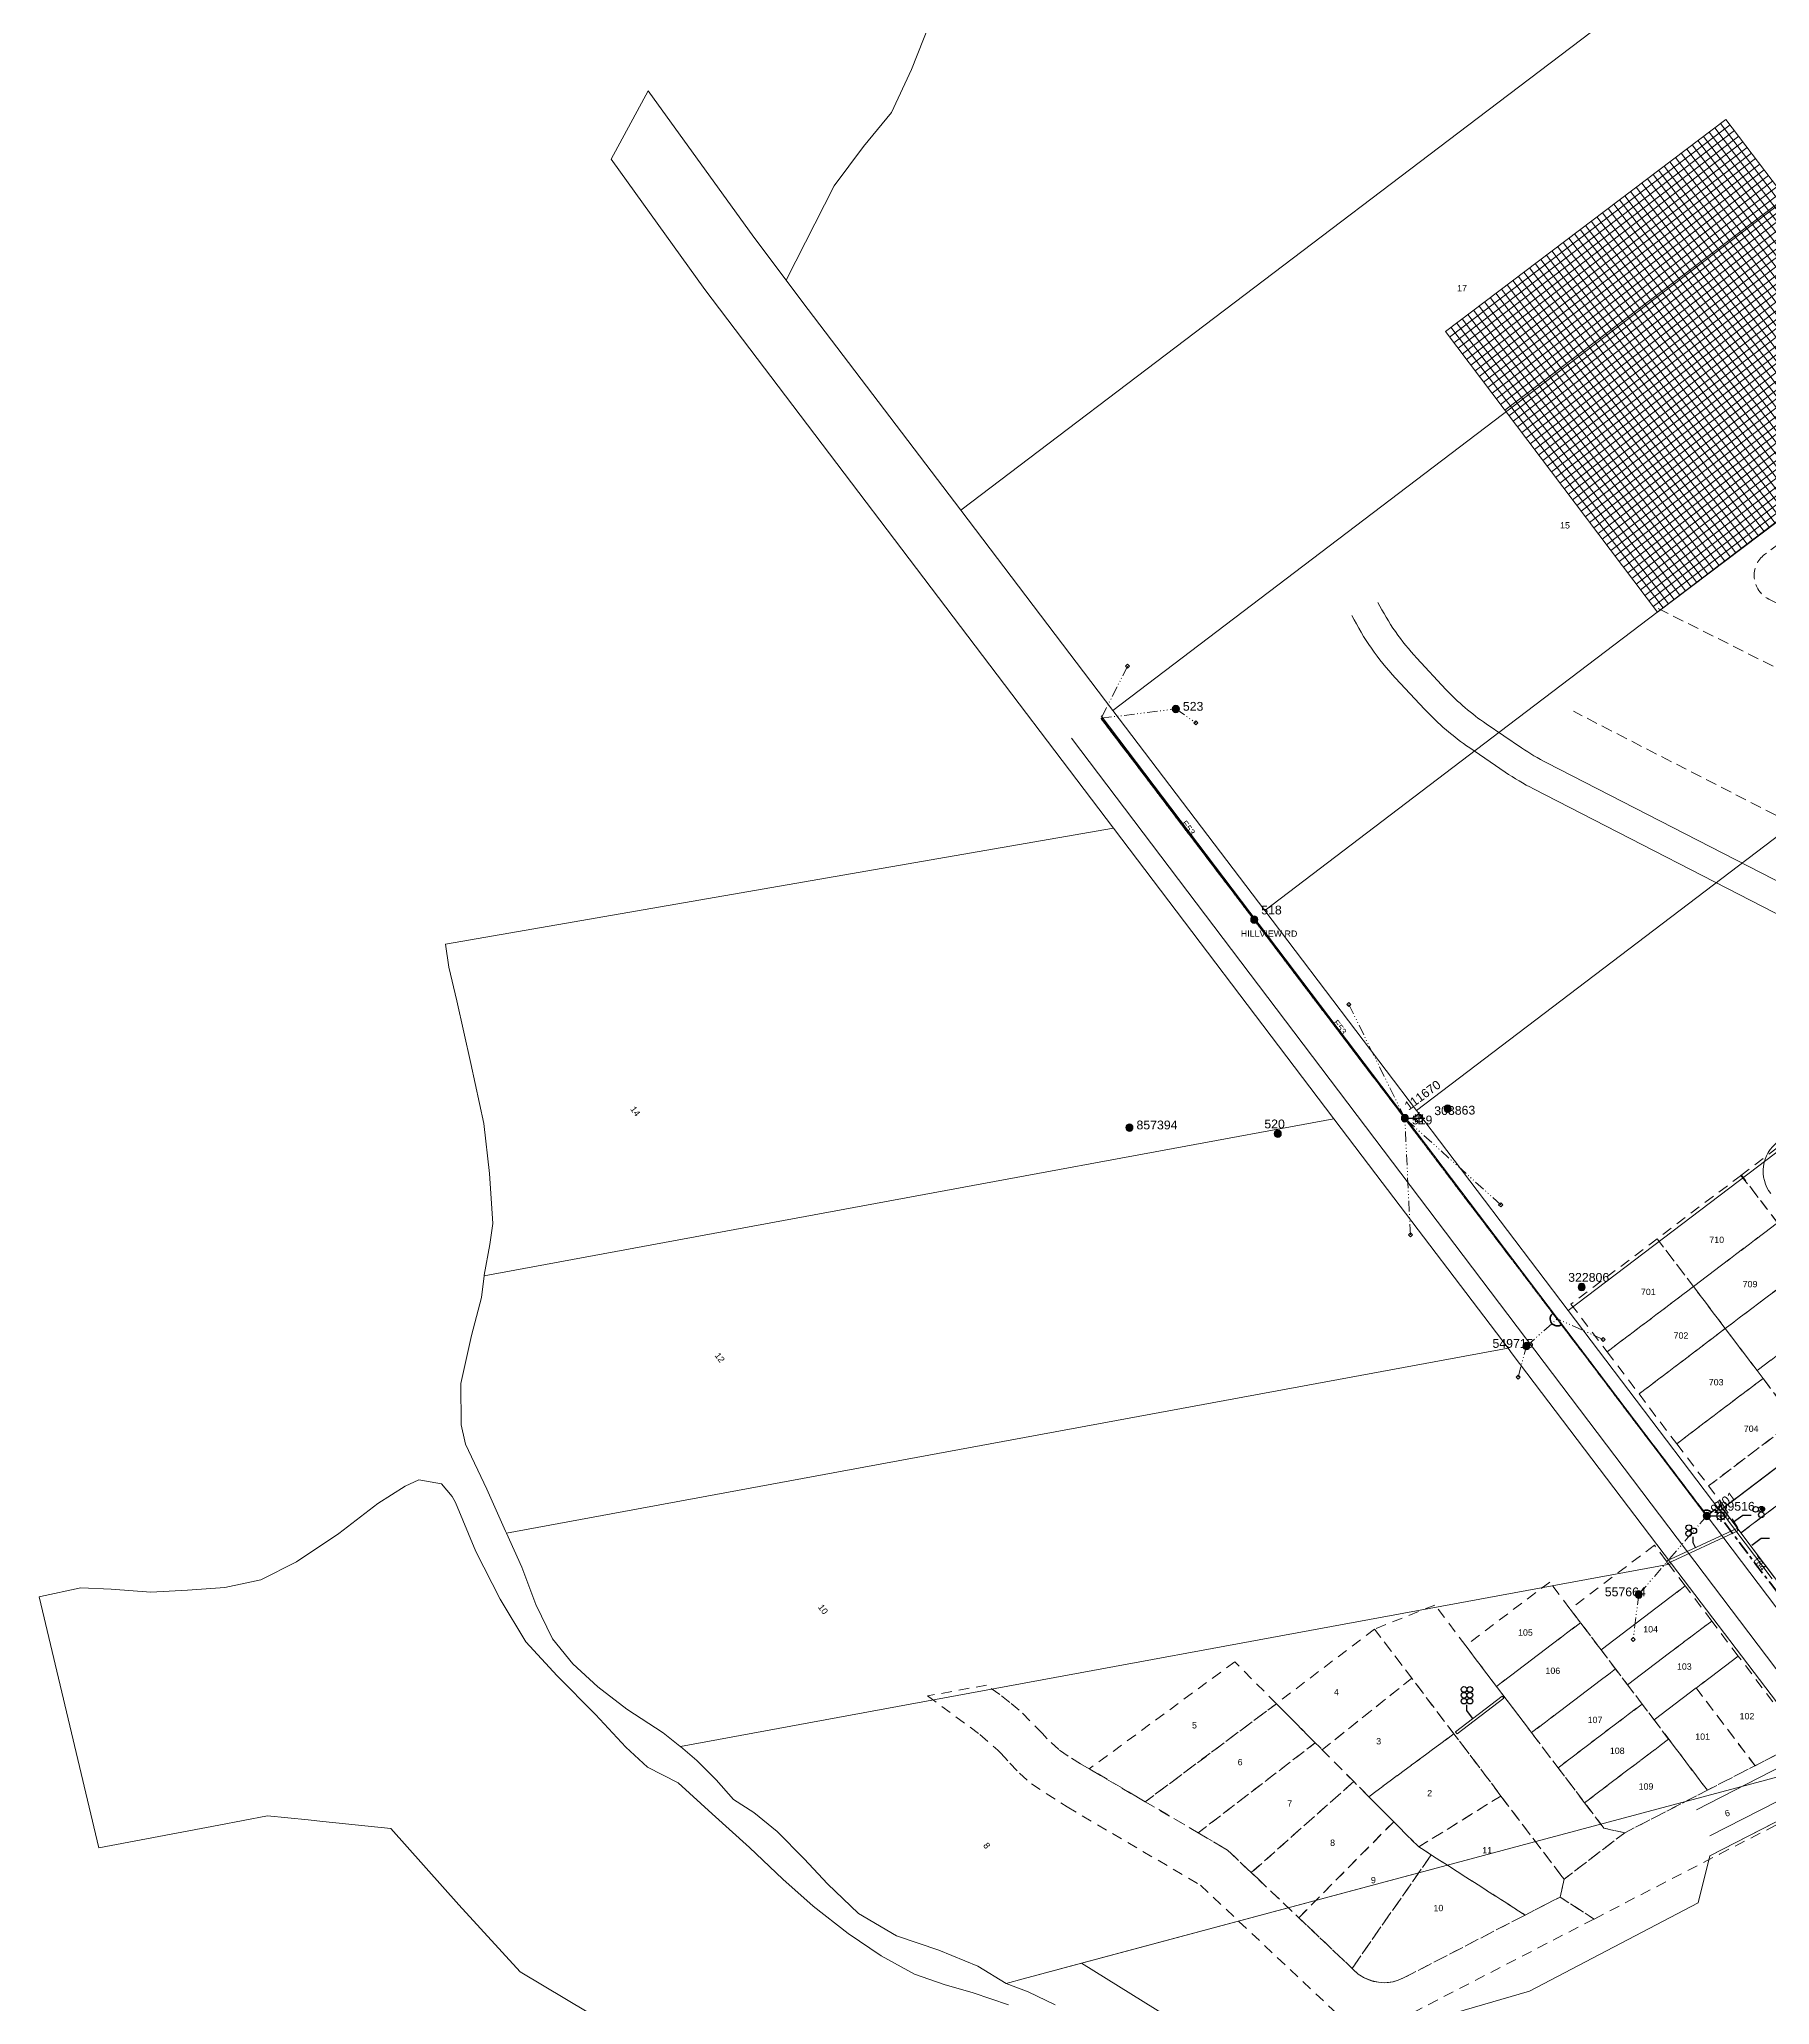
# Model space of a CAD drawing. Header units: metres. Extents: x 308278 to 310511, y 6271134 to 6272874.
# Drawn here: x 308278 to 308770, y 6271809 to 6272368 of the extents above; entities that cross this region are included whole.
import ezdxf
from ezdxf.enums import TextEntityAlignment as Align

# ---------------------------------------------------------------- set-up
doc = ezdxf.new("R2010")
doc.units = ezdxf.units.M
doc.set_wipeout_variables(frame=1)
for name, pattern in [('Cable Exist OH', [1, 1, 0]), ('Cable Exist UG', [7, 4, -1, 1, -1]), ('Dash', [5, 3, -2]), ('DASHED', [19.05, 12.7, -6.35]), ('DOT', [6.35, 0, -6.35]), ('PHANTOMX2', [6.6, 3, -0.75, 0.2, -0.75, 0.2, -0.75, 0.2, -0.75])]:
    doc.linetypes.add(name, pattern=pattern)
doc.layers.get('0').update_dxf_attribs({"color": 6})
for name, color, linetype, lineweight in [('_User Miscellaneous1', 30, 'Continuous', 13), ('_User_LV_Exist', 5, 'Continuous', 35), ('Cadastre Developer_SP_EXT', 98, 'Continuous', 15), ('Cadastre Developer_SP_NEW', 92, 'Continuous', 15), ('Cadastre Land Parcels_SP_EXT', 118, 'Continuous', 15), ('Cadastre Roads_SP_EXT', 218, 'Continuous', 15), ('Mains_LV_EXT', 163, 'Continuous', 25), ('Mains_SL_EXT', 131, 'Continuous', 25), ('Services_SP_EXT', 42, 'PHANTOMX2', 20)]:
    doc.layers.add(name, color=color, linetype=linetype, lineweight=lineweight)
doc.layers.add('_User Miscellaneous12', color=252, linetype='Continuous', lineweight=13, plot=False, transparency=0.5)
doc.layers.add('Cadastre Roads_SP_NEW', color=214, linetype='Continuous', lineweight=15, transparency=0.8)
for name, color, linetype in [('Duct_SP_EXT', 30, 'Continuous'), ('Equip_SP_SL_EXT', 7, 'Continuous'), ('SupportsOH_SP_TR_HV_LV_SL_EXT', 7, 'Continuous')]:
    doc.layers.add(name, color=color, linetype=linetype)
doc.styles.add('iecARIAL', font='arial.ttf', dxfattribs={"height": 2})
doc.styles.add('POLE_LABEL', font='arial.ttf', dxfattribs={"height": 2})
doc.styles.add('SL_LABEL', font='arial.ttf', dxfattribs={"height": 2})
doc.styles.get("Standard").update_dxf_attribs({"font": 'arial.ttf'})

# ---------------------------------------------------------------- blocks, each defined once
blk = doc.blocks.new('DUCT_EXT')
blk.add_circle((0, 0.8), 0.8)
at = {"flags": 1}
blk.add_attdef('Z', (0, 0), '', height=0.2, dxfattribs=at)
at = {"flags": 9}
for tag, p in [('DUCT_CODE', (0, 0)), ('XSECT_TYPE', (0, -0.2)), ('STATE', (0, -0.6)), ('FB_REFERENCE', (0, -0.4)), ('NOTES', (0, -0.8))]:
    blk.add_attdef(tag, text='', height=0.2, dxfattribs=at).set_placement(p, align=Align.MIDDLE_LEFT)
blk = doc.blocks.new('*U479')
at = {"transparency": 33554687, "flags": 9}
for tag, p in [('LRATECODE', (-7.4, 0)), ('LOUTREACHVOCAB', (-7.2, 0)), ('LOUTREACH', (-7, 0)), ('LANTNUMBER', (-6.6, 0)), ('LNEW', (-6.4, 0)), ('LMASTVOCAB', (-6.2, 0)), ('LMAST', (-6, 0)), ('LLAMPVOCAB', (-5.8, 0)), ('LLAMP', (-5.6, 0)), ('LEXIST', (-5.4, 0)), ('LCHARGE3PERCENT', (-5.2, 0)), ('LCHARGE3', (-5, 0)), ('LCHARGE2PERCENT', (-4.8, 0)), ('LCHARGE2', (-4.6, 0)), ('LCHARGE1PERCENT', (-4.4, 0)), ('LCHARGE1', (-4.2, 0)), ('LCATEGORY', (-4, 0)), ('LBRACKETVOCAB', (-3.8, 0)), ('LBRACKET', (-3.6, 0)), ('LKINGHEIGHT', (-3.4, 0)), ('CREPLACE', (-3.2, 0)), ('CREMOVE', (-3, 0)), ('CNUMBER', (-2.8, 0)), ('CNEW', (-2.6, 0)), ('CEXIST', (-2.4, 0)), ('USAGE', (-2.2, 0)), ('STATE', (-2, 0)), ('OWNED_BY', (-1.8, 0)), ('ORIENTATION', (-1.6, 0)), ('OPERATING_VOLTAGE', (-1.4, 0)), ('NO_PHASES', (-1.2, 0)), ('LANTERN_TYPE', (-1, 0)), ('LANTERN_PURPOSE', (-0.8, 0)), ('CONTROL_TYPE', (-0.6, 0))]:
    blk.add_attdef(tag, text='', height=0.001, rotation=270, dxfattribs=at).set_placement(p, align=Align.MIDDLE_LEFT)
for tag, p in [('LREMOVE', (0, -7.6)), ('LREPLACE', (0, -7.8)), ('LTYPE', (0, -8)), ('LTYPEVOCAB', (0, -8.2)), ('LEGEND', (0, -8.4)), ('SUBURB', (0, -8.6)), ('STREETNAME', (0, -8.8)), ('LOCATION', (0, -9)), ('NOTES', (0, -9.2)), ('MAINTAINED_BY', (0, -9.86))]:
    blk.add_attdef(tag, text='', height=0.001, dxfattribs=at).set_placement(p, align=Align.MIDDLE_LEFT)
blk.add_attdef('OPERATED_BY', (0, -9.61), '', height=0.001, dxfattribs=at)
at = {"linetype": 'DOT', "transparency": 33554687}
blk.add_wipeout([(5.69, 0), (5.06, -1.06), (4, -1.69), (2.94, -1.06), (2.31, 0), (2.94, 1.06), (4, 1.69), (5.06, 1.06)], dxfattribs=at)
at = {"transparency": 33554687}
for p, q in [((0, 0), (4, 0)), ((2.94, 1.06), (3.2, 0.8)), ((4, 1.69), (4, 0)), ((5.06, 1.06), (4.8, 0.8)), ((2.94, -1.06), (3.2, -0.8)), ((4, 0), (5.69, 0)), ((4, 0), (4, -1.69)), ((5.06, -1.06), (4.8, -0.8))]:
    blk.add_line(p, q, dxfattribs=at)
blk.add_circle((4, 0), 1.12, dxfattribs=at)
at = {"transparency": 33554687, "flags": 9}
blk.add_attdef('CONSTRUCTED_VOLTAGE', text='', height=0.001, rotation=270, dxfattribs=at).set_placement((-0.4, 0), align=Align.MIDDLE_LEFT)
at = {"transparency": 33554687, "style": 'SL_LABEL', "flags": 9}
blk.add_attdef('STREET_CODE', text='', height=0.001, rotation=270, dxfattribs=at).set_placement((0, 0), align=Align.MIDDLE_LEFT)
at = {"transparency": 33554687, "flags": 1}
blk.add_attdef('Z', (0, 0), '', height=0.001, rotation=270, dxfattribs=at)
at = {"transparency": 33554687, "width": 0.9}
blk.add_attdef('LNUMBER', text='', height=1, dxfattribs=at).set_placement((7, -1), align=Align.MIDDLE_LEFT)
blk = doc.blocks.new('CCP_EXT')
at = {"transparency": 33554687}
blk.add_wipeout([(0, 0.57), (0.57, 0), (0, -0.57), (-0.57, 0)], dxfattribs=at)
blk.add_lwpolyline([(-0.57, 0), (0, 0.57), (0.57, 0), (0, -0.57), (-0.57, 0)])
at = {"flags": 1}
blk.add_attdef('Z', (0, 0), '', height=0.2, dxfattribs=at)
at = {"flags": 9}
for tag, p in [('CCP_TYPE', (0, 0)), ('CONSTRUCTED_VOLTAGE', (0, -0.2)), ('OPERATING_VOLTAGE', (0, -0.6)), ('ORIENTATION', (0, -0.8)), ('OWNED_BY', (0, -1)), ('STATE', (0, -1.8)), ('NO_PHASES', (0, -0.4)), ('USAGE', (0, -1.2)), ('LEGEND', (0, -1.4)), ('LIFE_SUPPORT', (0, -1.6)), ('NOTES', (0, -2))]:
    blk.add_attdef(tag, text='', height=0.2, dxfattribs=at).set_placement(p, align=Align.MIDDLE_LEFT)
blk = doc.blocks.new('POLE_EXT')
blk.add_hatch(color=256).paths.add_polyline_path([(-1, 0, 1), (1, 0, 1)])
blk.add_lwpolyline([(-1, 0, 1), (1, 0, 1)], format="xyb", close=True)
at = {"flags": 8}
blk.add_attdef('pNumber', text='', height=2, dxfattribs=at).set_placement((2.5, 2.5), align=Align.MIDDLE_CENTER)
at = {"style": 'POLE_LABEL', "flags": 9}
for tag, p in [('STRUCTURE_PLANT_NUMBER', (1.35, 0.03)), ('STREET_CODE', (1.35, -0.2))]:
    blk.add_attdef(tag, text='', height=0.2, dxfattribs=at).set_placement(p, align=Align.MIDDLE_LEFT)
at = {"flags": 9}
for tag, p in [('OWNED_BY', (1.35, -0.4)), ('SPECIAL_USE', (1.35, -0.8)), ('STATE', (1.35, -1)), ('cLV', (1.35, -1.4)), ('hDepth', (1.35, -1.6)), ('hDia', (1.35, -1.8)), ('cHV', (1.35, -2)), ('cLinedev', (1.35, -3.4)), ('pExisting', (1.35, -3.8)), ('pFooting', (1.35, -4.4)), ('pNew', (1.35, -4.6)), ('pRelocate', (1.35, -5)), ('pRemove', (1.35, -5.2)), ('pReplace', (1.35, -5.4)), ('pStay', (1.35, -5.6)), ('PARENT', (1.35, -0.6)), ('USAGE', (1.35, -1.2)), ('LBRACKET', (1.35, -2.2)), ('LExisting', (1.35, -2.4)), ('LANTNUMBER', (1.35, -2.6)), ('LOther', (1.35, -2.8)), ('LRemove', (1.35, -3)), ('LEGEND', (1.35, -3.2)), ('LOCATION', (1.35, -3.6)), ('PFNUMBER', (1.35, -4)), ('NEWPFNUMBER', (1.35, -4.2)), ('pType', (1.35, -5.8)), ('cspan', (1.35, -6)), ('STREETNAME', (1.35, -6.2)), ('SUBURB', (1.35, -6.4)), ('OPERATED_BY', (1.36, -7.01)), ('NOTES', (1.35, -6.6)), ('MAINTAINED_BY', (1.36, -6.81))]:
    blk.add_attdef(tag, text='', height=0.2, dxfattribs=at).set_placement(p, align=Align.MIDDLE_LEFT)
at = {"flags": 1}
blk.add_attdef('Z', (1.35, -7.33), '', height=0.2, dxfattribs=at)
blk = doc.blocks.new('CABLE_LARGE_EXT')
h = blk.add_hatch(color=256)
edge = h.paths.add_edge_path()
edge.add_arc((0, 0.55), 0.55, 0, 360)
blk.add_circle((0, 0.55), 0.55)
at = {"flags": 1}
blk.add_attdef('Z', (0, 0), '', height=0.2, dxfattribs=at)
at = {"flags": 9}
for tag, p in [('COND_CODE', (0, 0)), ('STATE', (0, -0.4)), ('XSECT_SIZE', (0, -0.6)), ('FB_REFERENCE', (0, -0.2)), ('NOTES', (0, -0.8))]:
    blk.add_attdef(tag, text='', height=0.2, dxfattribs=at).set_placement(p, align=Align.MIDDLE_LEFT)
blk = doc.blocks.new('*U355')
at = {"transparency": 33554559}
for p, q in [((-50, 50), (50, 50)), ((-50, 50), (-50, -50)), ((-50, 48), (50, 48)), ((-50, 46), (50, 46)), ((-48, 50), (-48, -50)), ((-46, 50), (-46, -50)), ((-44, 50), (-44, -50)), ((-42, 50), (-42, -50)), ((-40, 50), (-40, -50)), ((-38, 50), (-38, -50)), ((-36, 50), (-36, -50)), ((-34, 50), (-34, -50)), ((-32, 50), (-32, -50)), ((-30, 50), (-30, -50)), ((-28, 50), (-28, -50)), ((-26, 50), (-26, -50)), ((-24, 50), (-24, -50)), ((-22, 50), (-22, -50)), ((-20, 50), (-20, -50)), ((-18, 50), (-18, -50)), ((-16, 50), (-16, -50)), ((-14, 50), (-14, -50)), ((-12, 50), (-12, -50)), ((-10, 50), (-10, -50)), ((-8, 50), (-8, -50)), ((-6, 50), (-6, -50)), ((-4, 50), (-4, -50)), ((-2, 50), (-2, -50)), ((0, 50), (0, -50)), ((2, 50), (2, -50)), ((4, 50), (4, -50)), ((6, 50), (6, -50)), ((8, 50), (8, -50)), ((10, 50), (10, -50)), ((12, 50), (12, -50)), ((14, 50), (14, -50)), ((16, 50), (16, -50)), ((18, 50), (18, -50)), ((20, 50), (20, -50)), ((22, 50), (22, -50)), ((24, 50), (24, -50)), ((26, 50), (26, -50)), ((28, 50), (28, -50)), ((30, 50), (30, -50)), ((32, 50), (32, -50)), ((34, 50), (34, -50)), ((36, 50), (36, -50)), ((38, 50), (38, -50)), ((40, 50), (40, -50)), ((42, 50), (42, -50)), ((44, 50), (44, -50)), ((46, 50), (46, -50)), ((48, 50), (48, -50)), ((50, 50), (50, -50)), ((-50, 44), (50, 44)), ((-50, 42), (50, 42)), ((-50, 40), (50, 40)), ((-50, 38), (50, 38)), ((-50, 36), (50, 36)), ((-50, 34), (50, 34)), ((-50, 32), (50, 32)), ((-50, 30), (50, 30)), ((-50, 28), (50, 28)), ((-50, 26), (50, 26)), ((-50, 24), (50, 24)), ((-50, 22), (50, 22)), ((-50, 20), (50, 20)), ((-50, 18), (50, 18)), ((-50, 16), (50, 16)), ((-50, 14), (50, 14)), ((-50, 12), (50, 12)), ((-50, 10), (50, 10)), ((-50, 8), (50, 8)), ((-50, 6), (50, 6)), ((-50, 4), (50, 4)), ((-50, 2), (50, 2)), ((-50, 0), (50, 0)), ((-50, -2), (50, -2)), ((-50, -4), (50, -4)), ((-50, -6), (50, -6)), ((-50, -8), (50, -8)), ((-50, -10), (50, -10)), ((-50, -12), (50, -12)), ((-50, -14), (50, -14)), ((-50, -16), (50, -16)), ((-50, -18), (50, -18)), ((-50, -20), (50, -20)), ((-50, -22), (50, -22)), ((-50, -24), (50, -24)), ((-50, -26), (50, -26)), ((-50, -28), (50, -28)), ((-50, -30), (50, -30)), ((-50, -32), (50, -32)), ((-50, -34), (50, -34)), ((-50, -36), (50, -36)), ((-50, -38), (50, -38)), ((-50, -40), (50, -40)), ((-50, -42), (50, -42)), ((-50, -44), (50, -44)), ((-50, -46), (50, -46)), ((-50, -48), (50, -48)), ((-50, -50), (50, -50))]:
    blk.add_line(p, q, dxfattribs=at)

msp = doc.modelspace()

# ---------------------------------------------------------------- linework, layer by layer
at = {"layer": '_User Miscellaneous1'}
for p, q in [((308740.389, 6271935.513), (308740.54, 6271935.186)), ((308740.691, 6271934.859), (308740.54, 6271935.186)), ((308693.752, 6271897.147), (308680.452, 6271887.057)), ((308694.188, 6271896.573), (308680.888, 6271886.483)), ((308693.752, 6271897.147), (308693.97, 6271896.86)), ((308694.188, 6271896.573), (308693.97, 6271896.86)), ((308680.452, 6271887.057), (308680.67, 6271886.77)), ((308680.888, 6271886.483), (308680.67, 6271886.77))]:
    msp.add_line(p, q, dxfattribs=at)
at = {"layer": '_User_LV_Exist', "linetype": 'Continuous', "flags": 128}
msp.add_lwpolyline([(308710.618, 6272002.766, -0.9951828), (308708.194, 6272006.02)], format="xyb", dxfattribs=at)
at = {"layer": 'Cadastre Developer_SP_EXT', "linetype": 'Dash'}
for points in [[(308825.106, 6272002.536), (308824.457, 6272002.968), (308818.01, 6272008.063), (308812.073, 6272011.782), (308808.036, 6272014.915), (308804.118, 6272018.899), (308800.309, 6272023.815), (308784.695, 6272044.51), (308775.911, 6272056.052), (308761.624, 6272045.173), (308767.357, 6272037.84), (308771.976, 6272031.743), (308778.602, 6272022.994), (308781.112, 6272019.68), (308785.698, 6272013.623), (308790.124, 6272007.78), (308794.603, 6272003.089), (308797.739, 6272000.304), (308801.096, 6271997.733), (308802.914, 6271996.338), (308809.93, 6271991.015), (308825.106, 6272002.536)], [(308772.012, 6272031.696), (308761.738, 6272045.261), (308737.819, 6272027.154), (308748.096, 6272013.583), (308772.012, 6272031.696)], [(308781.067, 6272019.737), (308772.012, 6272031.696), (308748.096, 6272013.583), (308757.152, 6272001.625), (308781.067, 6272019.737)], [(308767.886, 6271987.451), (308766.208, 6271989.668), (308757.152, 6272001.625), (308732.623, 6271983.048), (308743.356, 6271968.875), (308767.886, 6271987.451)], [(308707.241, 6271929.591), (308683.343, 6271911.493), (308692.098, 6271899.934), (308715.996, 6271918.031), (308707.241, 6271929.591)], [(308668.026, 6271902.236), (308657.428, 6271916.229), (308629.523, 6271895.01), (308642.535, 6271881.914), (308668.026, 6271902.236)], [(308725.957, 6271904.878), (308721.818, 6271910.343), (308715.996, 6271918.031), (308692.098, 6271899.934), (308702.06, 6271886.78), (308725.957, 6271904.878)], [(308733.503, 6271894.914), (308725.957, 6271904.878), (308702.06, 6271886.78), (308709.606, 6271876.815), (308733.503, 6271894.914)], [(308760.844, 6271908.539), (308748.887, 6271899.484), (308765.622, 6271877.386), (308775.605, 6271882.523), (308776.747, 6271887.541), (308760.844, 6271908.539)], [(308668.026, 6271902.236), (308642.535, 6271881.914), (308655.786, 6271868.579), (308679.979, 6271886.452), (308668.026, 6271902.236)], [(308748.887, 6271899.484), (308736.911, 6271890.413), (308752.061, 6271870.409), (308765.622, 6271877.386), (308748.887, 6271899.484)], [(308640.574, 6271883.888), (308629.523, 6271895.01), (308592.237, 6271867.13), (308607.28, 6271858.311), (308640.574, 6271883.888)], [(308741.051, 6271884.948), (308733.503, 6271894.914), (308709.606, 6271876.815), (308717.153, 6271866.85), (308741.051, 6271884.948)], [(308790.404, 6271870.201), (308776.747, 6271887.541), (308775.605, 6271882.523), (308752.061, 6271870.409), (308728.557, 6271858.317), (308711.302, 6271845.093), (308710.162, 6271840.067), (308719.842, 6271833.814), (308755.514, 6271852.258), (308790.071, 6271869.948), (308790.404, 6271870.201)], [(308651.535, 6271872.857), (308640.574, 6271883.888), (308607.28, 6271858.311), (308615.614, 6271853.426), (308622.38, 6271847.002), (308651.535, 6271872.857)], [(308693.368, 6271868.773), (308679.979, 6271886.452), (308655.786, 6271868.579), (308669.883, 6271854.391), (308670.005, 6271854.314), (308693.368, 6271868.773)], [(308741.051, 6271884.948), (308717.153, 6271866.85), (308722.586, 6271859.676), (308728.557, 6271858.317), (308752.061, 6271870.409), (308741.051, 6271884.948)], [(308662.87, 6271861.45), (308651.535, 6271872.857), (308622.38, 6271847.002), (308624.193, 6271845.281), (308635.896, 6271834.171), (308662.87, 6271861.45)], [(308670.005, 6271854.314), (308700.253, 6271834.943), (308710.162, 6271840.067), (308711.3, 6271845.094), (308710.75, 6271845.822), (308693.368, 6271868.773), (308670.005, 6271854.314)], [(308673.54, 6271852.05), (308670.005, 6271854.314), (308669.977, 6271854.296), (308662.87, 6271861.45), (308635.896, 6271834.171), (308651.046, 6271819.788), (308673.54, 6271852.05)], [(308700.253, 6271834.943), (308673.54, 6271852.05), (308651.046, 6271819.788), (308651.549, 6271819.313), (308652.782, 6271818.181), (308653.684, 6271817.587), (308654.29, 6271817.202), (308655.303, 6271816.707), (308656.302, 6271816.326), (308657.128, 6271816.085), (308657.877, 6271815.921), (308658.566, 6271815.816), (308660.282, 6271815.714), (308661.429, 6271815.779), (308662.758, 6271815.999), (308664.155, 6271816.403), (308665.481, 6271816.967), (308669.839, 6271819.218), (308700.253, 6271834.943)]]:
    msp.add_lwpolyline(points, close=True, dxfattribs=at)
for points in [[(308790.176, 6272007.819, -0.011992), (308788.451, 6272009.988), (308788.451, 6272009.988), (308781.067, 6272019.737), (308757.152, 6272001.625), (308766.208, 6271989.668)], [(308803.004, 6271996.437, -0.0745883), (308790.176, 6272007.819), (308790.176, 6272007.819), (308766.208, 6271989.668), (308767.886, 6271987.451), (308773.04, 6271980.645), (308777.909, 6271976.226), (308781.655, 6271972.828)], [(308629.523, 6271895.01), (308617.703, 6271906.934), (308576.318, 6271876.517), (308576.318, 6271876.517, 0.0154988), (308576.933, 6271876.1), (308576.933, 6271876.1), (308592.237, 6271867.13)]]:
    msp.add_lwpolyline(points, format="xyb", close=True, dxfattribs=at)
msp.add_lwpolyline([(308659.392, 6271802.56), (308719.842, 6271833.814), (308710.162, 6271840.067), (308710.162, 6271840.067), (308700.254, 6271834.943), (308665.643, 6271817.048), (308664.155, 6271816.403), (308662.648, 6271815.981), (308660.282, 6271815.714), (308658.566, 6271815.816), (308656.715, 6271816.206), (308654.796, 6271816.955), (308652.782, 6271818.181), (308651.297, 6271819.549), (308637.62, 6271832.534), (308622.38, 6271847.002), (308615.614, 6271853.426), (308607.279, 6271858.31), (308576.318, 6271876.517), (308573.842, 6271877.935), (308570.277, 6271880.091), (308567.682, 6271881.966), (308564.367, 6271885.064), (308562.93, 6271886.62), (308556.414, 6271893.175), (308553.755, 6271895.378), (308550.829, 6271897.629), (308547.089, 6271900.284), (308530.35, 6271897.221), (308545.216, 6271886.267), (308550.289, 6271881.786), (308551.115, 6271880.979), (308553.745, 6271878.142), (308556.445, 6271875.274), (308559.845, 6271872.228), (308569.975, 6271865.68), (308607.94, 6271843.435), (308647.408, 6271806.266)], dxfattribs=at)
at = {"layer": 'Cadastre Developer_SP_NEW', "linetype": 'DASHED', "ltscale": 0.25, "transparency": 33554559}
for p, q in [((308738.107, 6272206.278), (308809.079, 6272170.599)), ((308775.736, 6272145.348), (308713.958, 6272177.08))]:
    msp.add_line(p, q, dxfattribs=at)
at = {"layer": 'Cadastre Land Parcels_SP_EXT', "linetype": 'Continuous'}
for points in [[(308530.963, 6272372.679), (308525.724, 6272359.465), (308520.064, 6272347.243), (308512.152, 6272337.577), (308503.768, 6272326.401), (308490.104, 6272299.632), (308494.582, 6272293.664), (308539.775, 6272234.225), (308689.723, 6272347.93), (308689.723, 6272347.93), (308769.296, 6272408.271)], [(308553.293, 6271809.413), (308543.294, 6271812.818), (308535.082, 6271815.162), (308526.621, 6271818.096), (308517.114, 6271823.309), (308507.782, 6271829.726), (308497.826, 6271837.43), (308489.169, 6271845.161), (308479.687, 6271854.176), (308469.094, 6271863.669), (308459.414, 6271872.48), (308450.722, 6271877.008), (308444.507, 6271882.688), (308435.919, 6271891.919), (308424.998, 6271902.906), (308416.101, 6271912.633), (308408.759, 6271924.691), (308401.885, 6271938.26), (308396.107, 6271952.149), (308395.172, 6271953.931), (308392.101, 6271957.472), (308385.674, 6271958.644), (308381.806, 6271956.867), (308373.997, 6271951.909), (308362.956, 6271943.382), (308350.905, 6271935.336), (308340.696, 6271930.23), (308330.531, 6271928.027), (308319.935, 6271927.317), (308309.439, 6271926.709), (308298.211, 6271927.588), (308289.596, 6271927.917), (308278.134, 6271925.489), (308277.745, 6271925.345), (308294.713, 6271854.047), (308328.776, 6271860.518), (308342.666, 6271863.157), (308354.154, 6271861.97), (308358.352, 6271861.537), (308377.75, 6271859.535), (308397.055, 6271837.849), (308409.323, 6271824.384), (308414.438, 6271818.78), (308440.343, 6271803.36)], [(308789.184, 6271870.46), (308752.803, 6271851.774), (308749.431, 6271838.392), (308701.487, 6271813.286), (308653.206, 6271799.272)], [(308629.417, 6271786.834), (308574.113, 6271821.268), (308557.475, 6271816.82), (308552.648, 6271815.513), (308558.903, 6271813.082), (308566.614, 6271809.447)]]:
    msp.add_lwpolyline(points, dxfattribs=at)
for points in [[(308812.2, 6272351.302), (308769.296, 6272408.271), (308689.723, 6272347.93), (308539.775, 6272234.225), (308583.036, 6272177.28), (308691.434, 6272259.595), (308812.2, 6272351.302)], [(308855.146, 6272294.293), (308812.2, 6272351.302), (308691.434, 6272259.595), (308583.036, 6272177.28), (308626.188, 6272120.446), (308693.144, 6272171.285), (308855.146, 6272294.293)], [(308896.201, 6272239.814), (308855.146, 6272294.293), (308693.144, 6272171.285), (308626.188, 6272120.446), (308669.335, 6272063.607), (308896.279, 6272235.928), (308898.093, 6272237.305), (308896.201, 6272239.814)], [(308941.022, 6272180.29), (308898.093, 6272237.305), (308896.279, 6272235.928), (308669.335, 6272063.607), (308712.482, 6272006.767), (308766.292, 6272047.622), (308898.042, 6272147.657), (308941.022, 6272180.29)], [(308983.983, 6272123.301), (308943.405, 6272177.112), (308941.022, 6272180.29), (308898.042, 6272147.657), (308766.292, 6272047.622), (308712.482, 6272006.767), (308755.633, 6271949.921), (308899.805, 6272059.389), (308983.983, 6272123.301)], [(308645.89, 6272061.274), (308583.202, 6272143.859), (308393.257, 6272110.925), (308394.161, 6272104.342), (308396.446, 6272094.786), (308400.492, 6272076.964), (308404.123, 6272059.935), (308405.8, 6272045.667), (308406.675, 6272031.483), (308405.89, 6272025.569), (308404.26, 6272016.838), (308404.239, 6272016.641), (308549.396, 6272043.451), (308645.89, 6272061.274)], [(308695.38, 6271996.079), (308657.824, 6272045.558), (308645.89, 6272061.274), (308549.396, 6272043.451), (308404.239, 6272016.641), (308403.49, 6272010.504), (308400.63, 6271999.638), (308397.584, 6271986.057), (308397.685, 6271974.228), (308398.704, 6271969.643), (308398.928, 6271968.745), (308404.968, 6271955.965), (308410.286, 6271944.069), (308410.553, 6271943.497), (308695.38, 6271996.079)], [(308741.894, 6271934.802), (308696.593, 6271994.483), (308695.38, 6271996.079), (308410.553, 6271943.497), (308414.944, 6271933.86), (308418.904, 6271923.241), (308423.65, 6271913.433), (308429.451, 6271906.338), (308436.542, 6271899.76), (308444.825, 6271893.501), (308455.113, 6271886.774), (308459.864, 6271882.957), (308460.044, 6271882.804), (308741.894, 6271934.802)], [(308816.12, 6271987.101), (308809.72, 6271990.989), (308756.441, 6271950.533), (308761.623, 6271943.535), (308789.373, 6271964.612), (308792.91, 6271961.413), (308816.12, 6271987.101)], [(308802.14, 6271953.064), (308792.91, 6271961.413), (308789.373, 6271964.612), (308761.623, 6271943.535), (308771.844, 6271930.055), (308802.14, 6271953.064)], [(308785.232, 6271877.709), (308741.894, 6271934.802), (308460.044, 6271882.804), (308464.741, 6271878.857), (308470.246, 6271873.371), (308475.153, 6271867.772), (308480.922, 6271864.091), (308487.522, 6271858.726), (308495.273, 6271850.887), (308501.907, 6271843.826), (308510.668, 6271835.407), (308521.485, 6271829.029), (308533.556, 6271824.971), (308544.638, 6271820.397), (308552.648, 6271815.513), (308557.475, 6271816.82), (308699.046, 6271854.667), (308785.232, 6271877.709)], [(308653.206, 6271799.272), (308701.487, 6271813.286), (308749.431, 6271838.392), (308752.803, 6271851.774), (308790.298, 6271871.032), (308785.232, 6271877.709), (308699.046, 6271854.667), (308574.113, 6271821.268), (308629.417, 6271786.834), (308653.206, 6271799.272)]]:
    msp.add_lwpolyline(points, close=True, dxfattribs=at)
at = {"layer": 'Cadastre Roads_SP_NEW'}
for p, q in [((308669.445, 6272192.184), (308677.724, 6272183.313)), ((308663.377, 6272186.521), (308671.656, 6272177.65)), ((308689.143, 6272173.528), (308699.242, 6272166.664)), ((308684.478, 6272166.664), (308694.576, 6272159.8)), ((308706.419, 6272162.403), (308802.353, 6272113.127)), ((308702.627, 6272155.02), (308798.56, 6272105.744)), ((308773.898, 6271877.597), (308748.955, 6271864.801)), ((308752.743, 6271857.416), (308786.602, 6271874.787))]:
    msp.add_line(p, q, dxfattribs=at)
at = {"layer": 'Cadastre Roads_SP_NEW', "linetype": 'DASHED', "ltscale": 0.25, "transparency": 33554495}
msp.add_lwpolyline([(308898.229, 6272245.233), (308803.852, 6272246.535, 0.1669596), (308799.222, 6272245.015), (308768.346, 6272221.643, 0.5553704), (308769.504, 6272208.962), (308823.735, 6272181.699)], format="xyb", dxfattribs=at)
at = {"layer": 'Cadastre Roads_SP_NEW'}
for centre, radius, start, end in [((308719.306, 6272238.715), 68.2, 206.7325, 223.02132), ((308719.306, 6272238.715), 76.5, 206.7325, 223.02132), ((308727.137, 6272229.426), 67.588, 223.02132, 235.79581), ((308727.137, 6272229.426), 75.888, 223.02132, 235.79581), ((308737.58, 6272223.068), 68.2, 235.79581, 242.81258), ((308737.58, 6272223.068), 76.5, 235.79581, 242.81258), ((308778.441, 6272046.344), 10.5, 127.12936, 217.13999)]:
    msp.add_arc(centre, radius, start, end, dxfattribs=at)
at = {"layer": 'Duct_SP_EXT'}
for points in [[(308764.488, 6271948.506), (308762.155, 6271948.506), (308759.484, 6271946.58)], [(308747.892, 6271942.47), (308747.889, 6271940.867), (308748.692, 6271939.332)], [(308769.696, 6271941.945), (308767.362, 6271941.945), (308764.691, 6271940.019)], [(308683.593, 6271894.733), (308683.593, 6271893.06), (308685.168, 6271890.893)]]:
    msp.add_lwpolyline(points, dxfattribs=at)
at = {"layer": 'Services_SP_EXT'}
msp.add_lwpolyline([(308579.678, 6272175.102), (308600.921, 6272177.734)], dxfattribs=at)

# ---------------------------------------------------------------- block references
at = {"layer": '_User Miscellaneous12', "rotation": 307.0774477629857}
msp.add_blockref('*U355', (308747.602, 6272275.278), dxfattribs=at)
at = {"layer": 'Duct_SP_EXT'}
for name, p in [('DUCT_EXT', (308765.782, 6271949.449)), ('DUCT_EXT', (308767.423, 6271947.906)), ('DUCT_EXT', (308767.462, 6271949.474)), ('CABLE_LARGE_EXT', (308767.769, 6271949.82))]:
    msp.add_blockref(name, p, dxfattribs=at)
for p, rotation in [((308745.934, 6271943.343), 270.0865982937138), ((308745.978, 6271945.059), 270.0865982937138), ((308747.417, 6271944.139), 270.0865982937138), ((308682.06, 6271899.069), 269.9999999999998), ((308682.064, 6271897.426), 269.9999999999998), ((308683.74, 6271899.054), 269.9999999999998), ((308683.74, 6271897.42), 269.9999999999998), ((308682.061, 6271895.728), 269.9999999999998), ((308683.742, 6271895.727), 269.9999999999998)]:
    msp.add_blockref('DUCT_EXT', p, dxfattribs=dict(at, rotation=rotation))
at = {"layer": 'SupportsOH_SP_TR_HV_LV_SL_EXT'}
ref = msp.add_blockref('POLE_EXT', (308623.209, 6272117.842), dxfattribs=at)
ref.add_attrib('ASSET_NUM', '518', dxfattribs={"layer": '0', "height": 2.5, "style": 'POLE_LABEL'}).set_placement((308625.209, 6272118.592), align=Align.BOTTOM_LEFT)
ref = msp.add_blockref('POLE_EXT', (308587.74, 6272058.747), dxfattribs=at)
ref.add_attrib('ASSET_NUM', '857394', dxfattribs={"layer": '0', "height": 2.5, "style": 'POLE_LABEL'}).set_placement((308589.74, 6272059.497), align=Align.MIDDLE_LEFT)
ref = msp.add_blockref('POLE_EXT', (308629.915, 6272057.033), dxfattribs=at)
ref.add_attrib('ASSET_NUM', '520', dxfattribs={"layer": '0', "height": 2.5, "rotation": 359.99311, "style": 'POLE_LABEL'}).set_placement((308631.915, 6272057.783), align=Align.BOTTOM_RIGHT)
ref = msp.add_blockref('POLE_EXT', (308716.32, 6272013.426), dxfattribs=at)
ref.add_attrib('ASSET_NUM', '322806', dxfattribs={"layer": '0', "height": 2.5, "style": 'POLE_LABEL'}).set_placement((308718.32, 6272014.176), align=Align.BOTTOM_CENTER)
ref = msp.add_blockref('POLE_EXT', (308700.62, 6271996.654), dxfattribs=at)
ref.add_attrib('ASSET_NUM', '549715', dxfattribs={"layer": '0', "height": 2.5, "style": 'POLE_LABEL'}).set_placement((308702.62, 6271997.404), align=Align.MIDDLE_RIGHT)
ref = msp.add_blockref('POLE_EXT', (308732.543, 6271926.041), dxfattribs=at)
ref.add_attrib('ASSET_NUM', '557664', dxfattribs={"layer": '0', "height": 2.5, "style": 'POLE_LABEL'}).set_placement((308734.543, 6271926.791), align=Align.MIDDLE_RIGHT)

# ---------------------------------------------------------------- texts
at = {"layer": 'Cadastre Developer_SP_EXT'}
for s, p in [('710', (308752.627, 6272025.975)), ('701', (308733.169, 6272011.142)), ('709', (308762.108, 6272013.37)), ('702', (308742.471, 6271998.773)), ('703', (308752.465, 6271985.488)), ('704', (308762.416, 6271972.26)), ('105', (308698.234, 6271914.346)), ('106', (308706.03, 6271903.471)), ('103', (308743.425, 6271904.667)), ('4', (308645.899, 6271897.433)), ('5', (308605.521, 6271887.977)), ('107', (308718.029, 6271889.488)), ('102', (308761.223, 6271890.544)), ('3', (308657.9, 6271883.451)), ('108', (308724.338, 6271880.731)), ('101', (308748.619, 6271884.743)), ('6', (308618.502, 6271877.502)), ('2', (308672.4, 6271868.701)), ('109', (308732.529, 6271870.579)), ('7', (308632.618, 6271865.79)), ('8', (308644.796, 6271854.592)), ('11', (308688.051, 6271852.452)), ('9', (308656.386, 6271843.976)), ('10', (308674.187, 6271836.034))]:
    msp.add_text(s, height=1.8, dxfattribs=at).set_placement(p)
at = {"layer": 'Cadastre Land Parcels_SP_EXT'}
for s, p in [('17', (308680.911, 6272296.434)), ('15', (308710.191, 6272229.033))]:
    msp.add_text(s, height=1.8, dxfattribs=at).set_placement(p)
for s, rotation, p in [('14', 307.19559, (308445.679, 6272063.98)), ('12', 307.20157, (308469.683, 6271993.954)), ('10', 307.20908, (308499.058, 6271922.425)), ('6', 13.36022, (308757.265, 6271862.879)), ('8', 307.18454, (308546.027, 6271854.685))]:
    msp.add_text(s, height=1.8, rotation=rotation, dxfattribs=at).set_placement(p)
at = {"layer": 'Cadastre Roads_SP_EXT'}
msp.add_text('HILLVIEW RD', height=1.8, dxfattribs=at).set_placement((308619.404, 6272112.974))
at = {"layer": 'Mains_LV_EXT'}
for s, rotation, p in [('E53', 307.24332, (308602.426, 6272145.179)), ('E53', 307.20117, (308645.48, 6272088.502)), ('T84', 307.13817, (308764.837, 6271936.07))]:
    msp.add_text(s, height=1.8, rotation=rotation, dxfattribs=at).set_placement(p)

# ---------------------------------------------------------------- next in the draw order: block references
at = {"layer": 'Equip_SP_SL_EXT'}
ref = msp.add_blockref('*U479', (308666.045, 6272061.41), dxfattribs=at)
ref.add_attrib('ASSET_NUM', '111670', dxfattribs={"layer": '0', "height": 2.5, "rotation": 36.11473, "style": 'iecARIAL'}).set_placement((308667.545, 6272062.91), align=Align.BOTTOM_LEFT)
ref = msp.add_blockref('*U479', (308751.892, 6271948.369), dxfattribs=at)
ref.add_attrib('ASSET_NUM', '9701', dxfattribs={"layer": '0', "height": 2.5, "rotation": 36.11363, "style": 'iecARIAL'}).set_placement((308753.392, 6271949.869), align=Align.MIDDLE_LEFT)
at = {"layer": 'Services_SP_EXT'}
for p in [(308587.188, 6272189.874), (308606.568, 6272173.814), (308650.089, 6272093.745), (308693.288, 6272036.836), (308667.605, 6272028.308), (308722.41, 6271998.548), (308698.24, 6271987.847), (308730.992, 6271913.243)]:
    msp.add_blockref('CCP_EXT', p, dxfattribs=at)

# ---------------------------------------------------------------- next in the draw order: linework, layer by layer
at = {"layer": '_User Miscellaneous1'}
for p, q in [((308755.065, 6271950.879), (308755.35, 6271951.099)), ((308755.065, 6271950.879), (308757.781, 6271947.369)), ((308755.635, 6271951.319), (308755.35, 6271951.099)), ((308755.635, 6271951.319), (308758.35, 6271947.81)), ((308760.438, 6271944.766), (308740.389, 6271935.513)), ((308760.74, 6271944.112), (308740.691, 6271934.859)), ((308757.778, 6271947.372), (308758.065, 6271947.589)), ((308757.778, 6271947.372), (308757.83, 6271947.304)), ((308757.781, 6271947.369), (308758.065, 6271947.589)), ((308757.83, 6271947.304), (308758.117, 6271947.521)), ((308757.83, 6271947.304), (308770.469, 6271930.543)), ((308758.35, 6271947.81), (308758.065, 6271947.589)), ((308758.352, 6271947.807), (308758.065, 6271947.589)), ((308758.405, 6271947.738), (308758.117, 6271947.521)), ((308758.352, 6271947.807), (308758.405, 6271947.738)), ((308758.405, 6271947.738), (308771.043, 6271930.977)), ((308760.438, 6271944.766), (308760.589, 6271944.439)), ((308760.74, 6271944.112), (308760.589, 6271944.439))]:
    msp.add_line(p, q, dxfattribs=at)
at = {"layer": '_User_LV_Exist', "linetype": 'Cable Exist OH', "flags": 128}
for points in [[(308623.209, 6272117.842), (308579.678, 6272175.102)], [(308666.045, 6272061.41), (308623.209, 6272117.842)], [(308709.382, 6272004.393), (308666.045, 6272061.41)], [(308709.382, 6272004.393), (308751.892, 6271948.434)]]:
    msp.add_lwpolyline(points, dxfattribs=at)
at = {"layer": '_User_LV_Exist', "linetype": 'Continuous', "flags": 128}
msp.add_lwpolyline([(308753.113, 6271949.329, 0.522816), (308750.945, 6271949.618)], format="xyb", dxfattribs=at)
at = {"layer": '_User_LV_Exist', "linetype": 'Cable Exist UG', "flags": 128}
msp.add_lwpolyline([(308780.479, 6271915.424), (308778.454, 6271918.061), (308778.454, 6271918.061), (308770.354, 6271928.834), (308765.598, 6271934.971), (308765.598, 6271934.971), (308760.091, 6271942.337), (308754.182, 6271950.178), (308751.892, 6271948.369)], dxfattribs=at)
at = {"layer": 'Cadastre Developer_SP_EXT', "linetype": 'Dash'}
for points in [[(308737.819, 6272027.154), (308713.286, 6272008.583), (308723.567, 6271995.006), (308748.096, 6272013.583), (308737.819, 6272027.154)], [(308757.152, 6272001.625), (308748.096, 6272013.583), (308723.567, 6271995.006), (308732.623, 6271983.048), (308757.152, 6272001.625)], [(308777.909, 6271976.226), (308773.04, 6271980.645), (308767.886, 6271987.451), (308743.356, 6271968.875), (308752.413, 6271956.917), (308777.909, 6271976.226)], [(308789.501, 6271964.714), (308781.655, 6271972.828), (308777.909, 6271976.226), (308752.413, 6271956.917), (308756.353, 6271951.716), (308761.685, 6271943.545), (308789.501, 6271964.714)], [(308740.318, 6271935.644), (308736.997, 6271940.027), (308713.064, 6271921.903), (308721.818, 6271910.343), (308745.751, 6271928.469), (308740.318, 6271935.644)], [(308745.751, 6271928.469), (308721.818, 6271910.343), (308729.365, 6271900.379), (308753.298, 6271918.504), (308745.751, 6271928.469)], [(308711.302, 6271845.093), (308728.557, 6271858.317), (308722.586, 6271859.676), (308683.343, 6271911.493), (308674.589, 6271923.053), (308657.43, 6271916.227), (308693.368, 6271868.773), (308711.302, 6271845.093)], [(308753.298, 6271918.504), (308729.365, 6271900.379), (308736.911, 6271890.413), (308760.844, 6271908.539), (308753.298, 6271918.504)]]:
    msp.add_lwpolyline(points, close=True, dxfattribs=at)
at = {"layer": 'Cadastre Developer_SP_NEW', "linetype": 'Continuous'}
msp.add_lwpolyline([(308855.146, 6272294.293), (308812.2, 6272351.302), (308691.434, 6272259.595), (308583.036, 6272177.28), (308626.188, 6272120.446), (308693.144, 6272171.285), (308855.146, 6272294.293)], close=True, dxfattribs=at)
at = {"layer": 'Cadastre Roads_SP_EXT', "linetype": 'Continuous'}
msp.add_lwpolyline([(308771.844, 6271930.055), (308761.623, 6271943.535), (308756.441, 6271950.533), (308755.633, 6271949.921), (308712.482, 6272006.767), (308712.482, 6272006.767), (308669.335, 6272063.607), (308626.188, 6272120.446), (308583.036, 6272177.28), (308539.775, 6272234.225), (308494.582, 6272293.664), (308490.104, 6272299.631), (308480.945, 6272311.875), (308450.9, 6272353.445), (308440.394, 6272333.971), (308466.995, 6272296.954), (308477.728, 6272282.802), (308492.019, 6272264.003), (308583.202, 6272143.859), (308645.89, 6272061.274), (308657.824, 6272045.558), (308695.38, 6271996.079), (308696.593, 6271994.483), (308741.894, 6271934.802), (308785.232, 6271877.709)], dxfattribs=at)
at = {"layer": 'Cadastre Roads_SP_NEW'}
for p, q in [((308795.794, 6271890.476), (308579.684, 6272175.81)), ((308571.234, 6272169.41), (308783.13, 6271889.639))]:
    msp.add_line(p, q, dxfattribs=at)
at = {"layer": 'Mains_SL_EXT', "linetype": 'Cable Exist OH'}
for points in [[(308579.678, 6272175.102), (308623.209, 6272117.842), (308666.045, 6272061.41)], [(308751.892, 6271948.369), (308709.401, 6272004.433), (308666.045, 6272061.41)]]:
    msp.add_lwpolyline(points, dxfattribs=at)
at = {"layer": 'Services_SP_EXT'}
for points in [[(308587.188, 6272189.873), (308579.678, 6272175.102)], [(308600.921, 6272177.734), (308606.568, 6272173.814)], [(308650.089, 6272093.745), (308666.045, 6272061.41)], [(308667.605, 6272028.308), (308666.045, 6272061.41)], [(308693.288, 6272036.836), (308666.045, 6272061.41)], [(308698.24, 6271987.847), (308700.62, 6271996.654), (308709.382, 6272004.393)], [(308722.41, 6271998.548), (308709.382, 6272004.393)], [(308751.892, 6271948.434), (308732.543, 6271926.041), (308730.992, 6271913.243)]]:
    msp.add_lwpolyline(points, dxfattribs=at)

# ---------------------------------------------------------------- next in the draw order: block references
at = {"layer": 'SupportsOH_SP_TR_HV_LV_SL_EXT'}
ref = msp.add_blockref('POLE_EXT', (308600.921, 6272177.734), dxfattribs=at)
ref.add_attrib('ASSET_NUM', '523', dxfattribs={"layer": '0', "height": 2.5, "style": 'POLE_LABEL'}).set_placement((308602.921, 6272178.484), align=Align.MIDDLE_LEFT)
ref = msp.add_blockref('POLE_EXT', (308666.045, 6272061.41), dxfattribs=at)
ref.add_attrib('ASSET_NUM', '519', dxfattribs={"layer": '0', "height": 2.5, "style": 'POLE_LABEL'}).set_placement((308668.045, 6272062.16), align=Align.TOP_LEFT)
ref = msp.add_blockref('POLE_EXT', (308678.21, 6272064.133), dxfattribs=at)
ref.add_attrib('ASSET_NUM', '303863', dxfattribs={"layer": '0', "height": 2.5, "rotation": 1, "style": 'POLE_LABEL'}).set_placement((308680.21, 6272064.883), align=Align.TOP_CENTER)
ref = msp.add_blockref('POLE_EXT', (308751.892, 6271948.369), dxfattribs=at)
ref.add_attrib('ASSET_NUM', '909516', dxfattribs={"layer": '0', "height": 2.5, "style": 'POLE_LABEL'}).set_placement((308753.892, 6271949.119), align=Align.BOTTOM_LEFT)

# ---------------------------------------------------------------- next in the draw order: texts
at = {"layer": 'Cadastre Developer_SP_EXT'}
msp.add_text('104', height=1.8, dxfattribs=at).set_placement((308733.83, 6271915.256))

doc.saveas('drawing.dxf')
